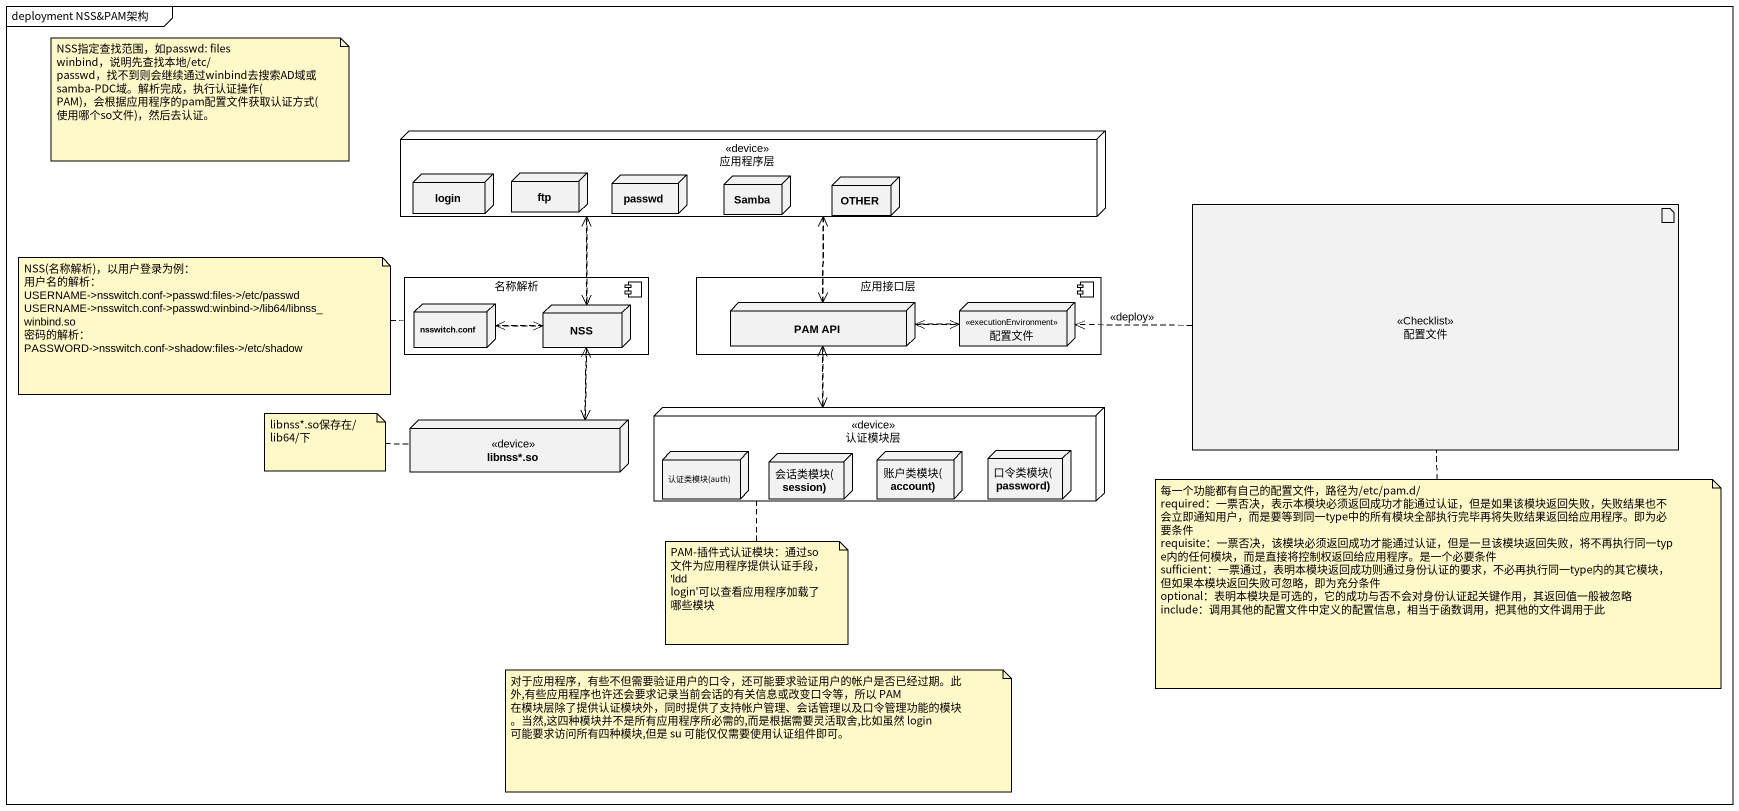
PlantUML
@startuml
mainframe deployment NSS&PAM架构
node 应用程序层 <<device>> {
  node login
  node ftp
  node passwd
  node Samba
  node OTHER
}
artifact 配置文件 <<Checklist>>
component 名称解析 {
  node "nsswitch.conf" as nsswitch_conf
  node NSS
}
component 应用接口层 {
  node "PAM API" as PAM_API
  node "配置文件" as 配置文件_2 <<executionEnvironment>>
}
node "libnss*.so" as libnss_so <<device>>
node 认证模块层 <<device>> {
  node "认证类模块(auth)" as 认证类模块_auth
  node "会话类模块(session)" as 会话类模块_session
  node "账户类模块(account)" as 账户类模块_account
  node "口令类模块(password)" as 口令类模块_password
}
应用程序层 ..> NSS
应用程序层 ..> PAM_API
配置文件 .left.> 配置文件_2 : <<deploy>>
nsswitch_conf .right.> NSS
NSS .up.> 应用程序层
NSS .left.> nsswitch_conf
NSS ..> libnss_so
PAM_API .up.> 应用程序层
PAM_API .right.> 配置文件_2
PAM_API ..> 认证模块层
配置文件_2 .left.> PAM_API
libnss_so .up.> NSS
认证模块层 .up.> PAM_API
note as N1
  NSS指定查找范围，如passwd: files winbind，说明先查找本地/etc/passwd，找不到则会继续通过winbind去搜索AD域或samba-PDC域。解析完成，执行认证操作(PAM)，会根据应用程序的pam配置文件获取认证方式(使用哪个so文件)，然后去认证。
end note
note left of 名称解析
  NSS(名称解析)，以用户登录为例：
  用户名的解析：
  USERNAME->nsswitch.conf->passwd:files->/etc/passwd
  USERNAME->nsswitch.conf->passwd:winbind->/lib64/libnss_winbind.so
  密码的解析：
  PASSWORD->nsswitch.conf->shadow:files->/etc/shadow
end note
note left of libnss_so : libnss*.so保存在/lib64/下
note bottom of 配置文件
  每一个功能都有自己的配置文件，路径为/etc/pam.d/
  required：一票否决，表示本模块必须返回成功才能通过认证，但是如果该模块返回失败，失败结果也不会立即通知用户，而是要等到同一type中的所有模块全部执行完毕再将失败结果返回给应用程序。即为必要条件
  requisite：一票否决，该模块必须返回成功才能通过认证，但是一旦该模块返回失败，将不再执行同一type内的任何模块，而是直接将控制权返回给应用程序。是一个必要条件
  sufficient：一票通过，表明本模块返回成功则通过身份认证的要求，不必再执行同一type内的其它模块，但如果本模块返回失败可忽略，即为充分条件
  optional：表明本模块是可选的，它的成功与否不会对身份认证起关键作用，其返回值一般被忽略
  include：调用其他的配置文件中定义的配置信息，相当于函数调用，把其他的文件调用于此
end note
note bottom of 认证模块层 : PAM-插件式认证模块：通过so文件为应用程序提供认证手段，'ldd login'可以查看应用程序加载了哪些模块
note as N6
  对于应用程序，有些不但需要验证用户的口令，还可能要求验证用户的帐户是否已经过期。此外,有些应用程序也许还会要求记录当前会话的有关信息或改变口令等，所以 PAM 在模块层除了提供认证模块外，同时提供了支持帐户管理、会话管理以及口令管理功能的模块。当然,这四种模块并不是所有应用程序所必需的,而是根据需要灵活取舍,比如虽然 login 可能要求访问所有四种模块,但是 su 可能仅仅需要使用认证组件即可。
end note
@enduml
